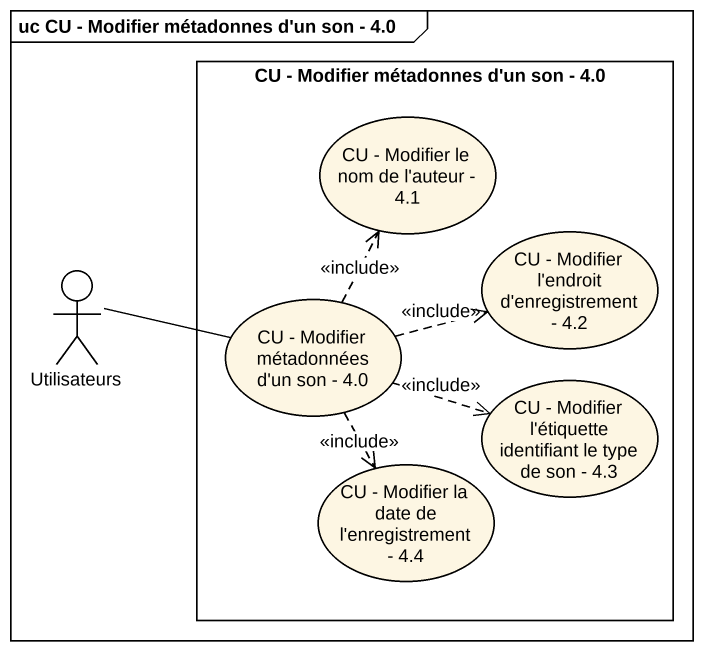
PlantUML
@startuml
mainframe uc CU - Modifier métadonnes d'un son - 4.0
rectangle "CU - Modifier métadonnes d'un son - 4.0" as CU_Modifier_métadonnes_d_un {
  usecase "CU - Modifier le nom de l'auteur - 4.1" as CU_Modifier_le_nom_de_l
  usecase "CU - Modifier l'endroit d'enregistrement - 4.2" as CU_Modifier_l_endroit_d
  usecase "CU - Modifier métadonnées d'un son - 4.0" as CU_Modifier_métadonnées_d
  usecase "CU - Modifier l'étiquette identifiant le type de son - 4.3" as CU_Modifier_l_étiquette
  usecase "CU - Modifier la date de l'enregistrement - 4.4" as CU_Modifier_la_date_de_l
}
actor Utilisateurs
Utilisateurs -right- CU_Modifier_métadonnées_d
CU_Modifier_métadonnées_d .up.> CU_Modifier_le_nom_de_l : <<include>>
CU_Modifier_métadonnées_d .right.> CU_Modifier_l_endroit_d : <<include>>
CU_Modifier_métadonnées_d .right.> CU_Modifier_l_étiquette : <<include>>
CU_Modifier_métadonnées_d ..> CU_Modifier_la_date_de_l : <<include>>
@enduml
